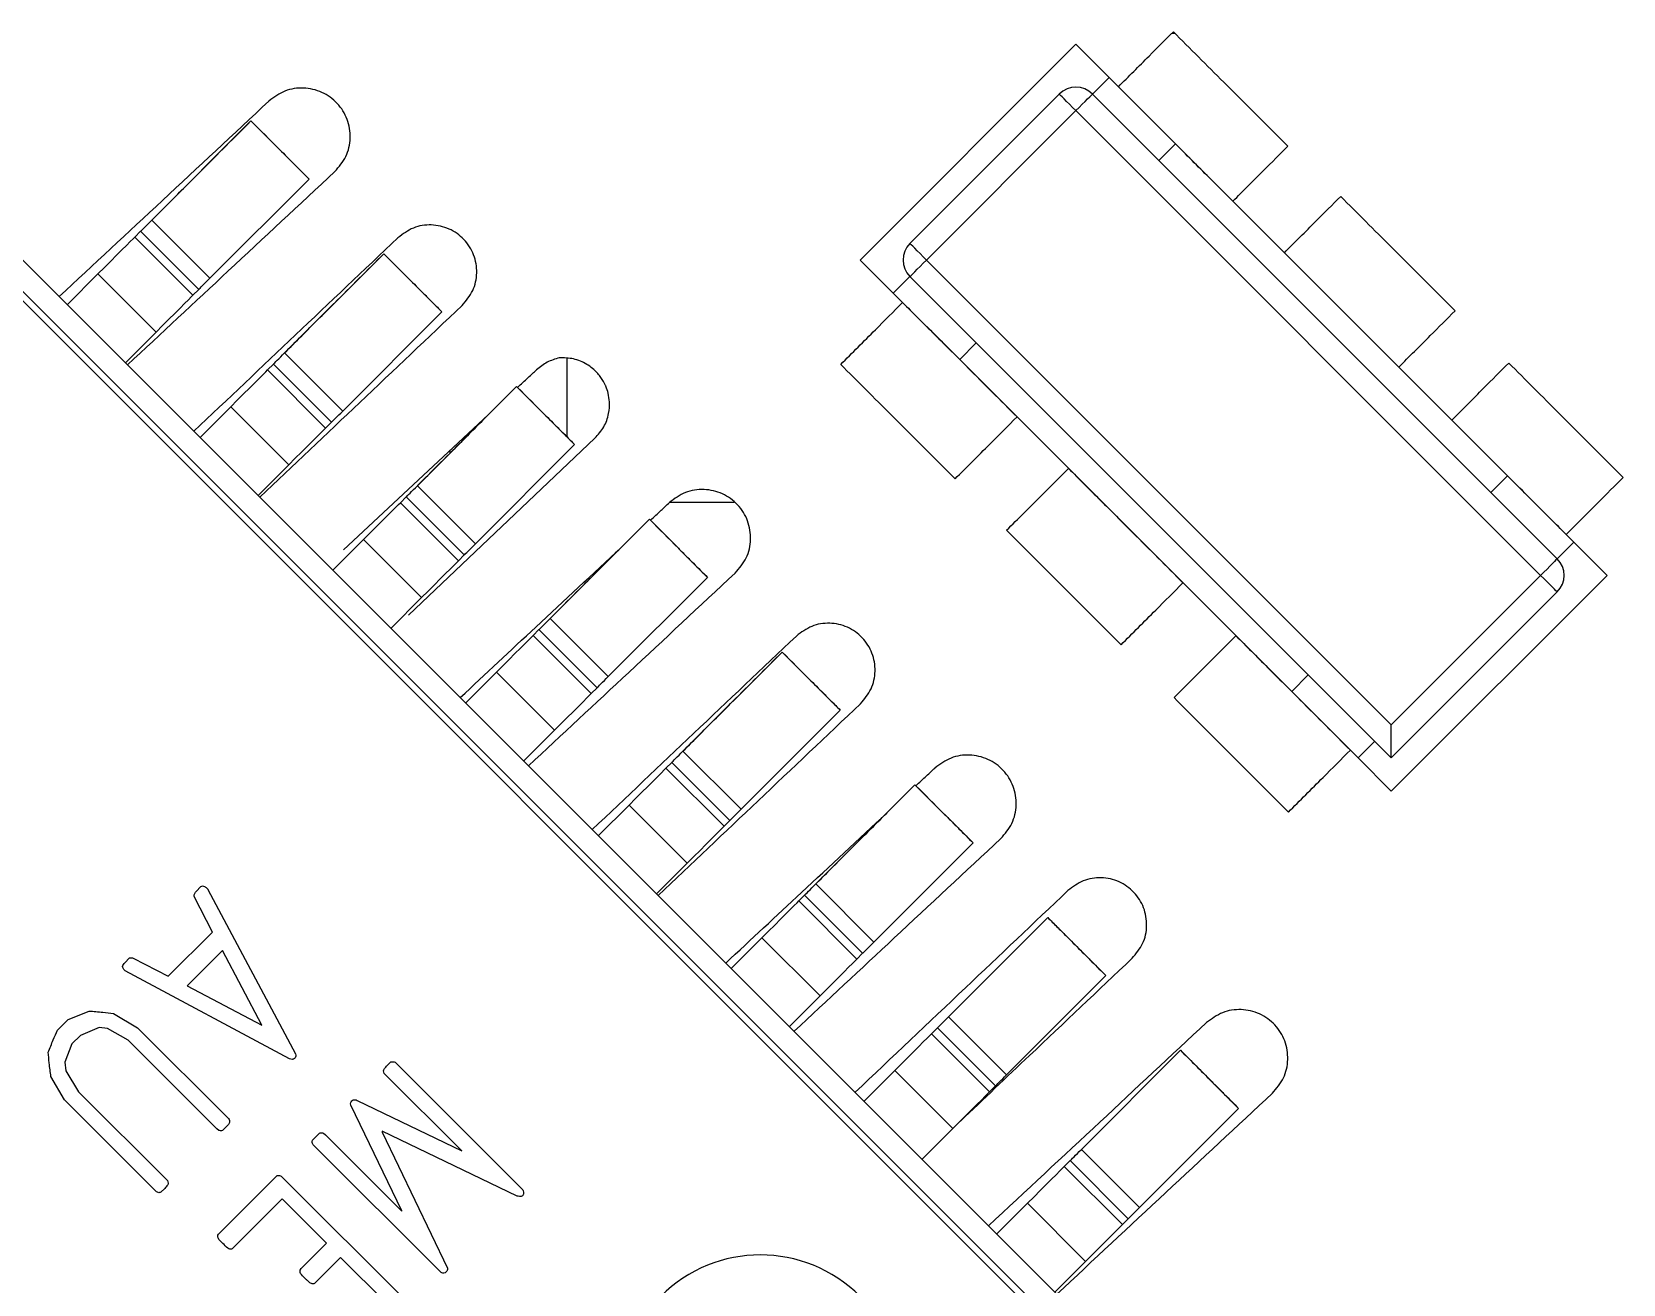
# Model space of a CAD drawing. Header units: millimetres. Extents: x 53 to 376, y 29 to 265.
# Drawn here: x 306.083 to 309.472, y 93.667 to 96.335 of the extents above; entities that cross this region are included whole.
import ezdxf

# ---------------------------------------------------------------- set-up
doc = ezdxf.new("R2010")
doc.units = ezdxf.units.MM

msp = doc.modelspace()

# ---------------------------------------------------------------- linework, layer by layer
at = {"color": 7, "linetype": 'Continuous', "lineweight": 25}
for p, q in [((308.5116, 96.3328), (308.5168, 96.3328)), ((307.847, 95.8493), (308.3066, 96.3089)), ((308.3066, 96.3089), (308.3773, 96.2382)), ((308.3419, 96.2028), (308.3773, 96.2382)), ((308.3773, 96.2382), (308.5187, 96.0967)), ((307.953, 95.8846), (308.2712, 96.2028)), ((308.3419, 96.2028), (309.3319, 95.2129)), ((308.5023, 96.1132), (308.3971, 96.2184)), ((308.3066, 96.1675), (307.9884, 95.8493)), ((309.2965, 95.1775), (308.3066, 96.1675)), ((306.3383, 95.9342), (306.5496, 96.1455)), ((306.6733, 96.0217), (306.5496, 96.1455)), ((308.4834, 96.0614), (308.5187, 96.0967)), ((308.5187, 96.0967), (309.2258, 95.3896)), ((306.462, 95.8104), (306.6733, 96.0217)), ((306.6733, 96.0217), (306.462, 95.8104)), ((306.462, 95.8104), (306.3383, 95.9342)), ((306.302, 95.8979), (306.3145, 95.9104)), ((306.4257, 95.7741), (306.302, 95.8979)), ((306.4382, 95.7866), (306.3145, 95.9104)), ((306.0479, 95.8648), (308.3725, 93.5401)), ((306.6211, 95.6513), (306.8324, 95.8626)), ((306.9562, 95.7389), (306.8324, 95.8626)), ((307.9177, 95.7785), (307.847, 95.8493)), ((307.9884, 95.8493), (308.9783, 94.8593)), ((308.3152, 93.5102), (306.0179, 95.8075)), ((306.0282, 95.8178), (308.3255, 93.5205)), ((306.1584, 95.7543), (306.2236, 95.8195)), ((306.3474, 95.6958), (306.2236, 95.8195)), ((307.9177, 95.7785), (307.953, 95.8139)), ((308.9783, 94.7886), (307.953, 95.8139)), ((306.4257, 95.7741), (306.4382, 95.7866)), ((308.0591, 95.6371), (307.9177, 95.7785)), ((306.7449, 95.5276), (306.9562, 95.7389)), ((306.9562, 95.7389), (306.7449, 95.5276)), ((306.2821, 95.6305), (306.3474, 95.6958)), ((308.0591, 95.6371), (308.0945, 95.6725)), ((306.5848, 95.615), (306.5973, 95.6275)), ((306.7211, 95.5038), (306.5973, 95.6275)), ((306.7449, 95.5276), (306.6211, 95.6513)), ((307.2228, 95.4723), (307.2228, 95.6395)), ((308.7662, 94.93), (308.0591, 95.6371)), ((306.7086, 95.4913), (306.5848, 95.615)), ((306.904, 95.3685), (307.1153, 95.5798)), ((307.239, 95.4561), (307.1153, 95.5798)), ((306.4412, 95.4714), (306.5065, 95.5367)), ((306.6302, 95.4129), (306.5065, 95.5367)), ((306.7465, 95.2318), (307.0551, 95.5196)), ((306.7086, 95.4913), (306.7211, 95.5038)), ((309.2094, 95.406), (309.1071, 95.5084)), ((306.8849, 95.0929), (307.2822, 95.4697)), ((307.0277, 95.2447), (307.239, 95.4561)), ((307.239, 95.4561), (307.0277, 95.2447)), ((306.9728, 95.4428), (306.9728, 95.4373)), ((306.565, 95.3477), (306.6302, 95.4129)), ((309.1905, 95.3543), (309.2258, 95.3896)), ((309.2258, 95.3896), (309.3672, 95.2482)), ((307.0277, 95.2447), (306.904, 95.3685)), ((306.8677, 95.3322), (306.8802, 95.3447)), ((306.9914, 95.2084), (306.8677, 95.3322)), ((307.0039, 95.2209), (306.8802, 95.3447)), ((307.5789, 95.3328), (307.4404, 95.3328)), ((307.1868, 95.0856), (307.3981, 95.297)), ((307.5219, 95.1732), (307.3981, 95.297)), ((306.7241, 95.1886), (306.7893, 95.2538)), ((306.9131, 95.1301), (306.7893, 95.2538)), ((309.3672, 95.2482), (309.3319, 95.2129)), ((309.3672, 95.2482), (309.438, 95.1775)), ((306.9914, 95.2084), (307.0039, 95.2209)), ((307.3106, 94.9619), (307.5219, 95.1732)), ((307.5219, 95.1732), (307.3106, 94.9619)), ((308.9783, 94.8593), (309.2965, 95.1775)), ((309.438, 95.1775), (308.9783, 94.7179)), ((306.8478, 95.0648), (306.9131, 95.1301)), ((309.3319, 95.1422), (308.9783, 94.7886)), ((307.3106, 94.9619), (307.1868, 95.0856)), ((307.1505, 95.0493), (307.163, 95.0618)), ((307.2743, 94.9256), (307.1505, 95.0493)), ((307.2867, 94.9381), (307.163, 95.0618)), ((307.4697, 94.8028), (307.681, 95.0141)), ((307.8047, 94.8904), (307.681, 95.0141)), ((307.0069, 94.9057), (307.0722, 94.971)), ((307.1959, 94.8473), (307.0722, 94.971)), ((308.7662, 94.93), (308.8016, 94.9654)), ((307.2743, 94.9256), (307.2867, 94.9381)), ((308.9076, 94.7886), (308.7662, 94.93)), ((307.5934, 94.6791), (307.8047, 94.8904)), ((307.8047, 94.8904), (307.5934, 94.6791)), ((307.1307, 94.782), (307.1959, 94.8473)), ((308.943, 94.824), (308.9076, 94.7886)), ((307.4334, 94.7665), (307.4458, 94.779)), ((307.5696, 94.6552), (307.4458, 94.779)), ((307.5934, 94.6791), (307.4697, 94.8028)), ((308.9783, 94.7179), (308.9076, 94.7886)), ((307.5571, 94.6428), (307.4334, 94.7665)), ((307.7525, 94.52), (307.9638, 94.7313)), ((308.0876, 94.6075), (307.9638, 94.7313)), ((307.2898, 94.6229), (307.355, 94.6882)), ((307.4788, 94.5644), (307.355, 94.6882)), ((307.5571, 94.6428), (307.5696, 94.6552)), ((307.8762, 94.3962), (308.0876, 94.6075)), ((308.0876, 94.6075), (307.8762, 94.3962)), ((307.4135, 94.4992), (307.4788, 94.5644)), ((306.4328, 94.5042), (306.443, 94.5144)), ((306.458, 94.5079), (306.6444, 94.1578)), ((307.8762, 94.3962), (307.7525, 94.52)), ((306.4674, 94.4176), (306.4287, 94.4936)), ((307.7162, 94.4837), (307.7287, 94.4961)), ((307.8399, 94.3599), (307.7162, 94.4837)), ((307.8524, 94.3724), (307.7287, 94.4961)), ((308.0353, 94.2371), (308.2467, 94.4484)), ((308.0353, 94.2371), (308.2467, 94.4484)), ((308.3704, 94.3247), (308.2467, 94.4484)), ((306.3735, 94.3237), (306.4674, 94.4176)), ((307.5726, 94.3401), (307.6379, 94.4053)), ((307.7616, 94.2816), (307.6379, 94.4053)), ((306.4886, 94.3782), (306.4134, 94.303)), ((306.5724, 94.2192), (306.4886, 94.3782)), ((307.8399, 94.3599), (307.8524, 94.3724)), ((306.2807, 94.3521), (306.2909, 94.3623)), ((306.6316, 94.1473), (306.2817, 94.3346)), ((306.2989, 94.3622), (306.3735, 94.3237)), ((306.4134, 94.303), (306.5724, 94.2192)), ((308.1591, 94.1134), (308.3704, 94.3247)), ((308.3704, 94.3247), (308.1591, 94.1134)), ((307.6963, 94.2163), (307.7616, 94.2816)), ((306.1373, 94.2087), (306.16, 94.2314)), ((306.16, 94.2314), (306.2047, 94.2492)), ((306.2568, 94.2438), (306.3082, 94.2138)), ((308.1591, 94.1134), (308.0353, 94.2371)), ((306.1862, 94.197), (306.1683, 94.1791)), ((306.2262, 94.2141), (306.1862, 94.197)), ((306.244, 94.212), (306.2262, 94.2141)), ((306.2878, 94.1871), (306.244, 94.212)), ((306.3082, 94.2138), (306.502, 94.02)), ((307.999, 94.2008), (308.0115, 94.2133)), ((308.1228, 94.0771), (307.999, 94.2008)), ((308.1353, 94.0896), (308.0115, 94.2133)), ((306.1683, 94.1791), (306.1528, 94.1406)), ((306.4766, 93.9983), (306.2878, 94.1871)), ((308.3182, 93.9543), (308.5295, 94.1656)), ((308.3182, 93.9543), (308.5295, 94.1656)), ((308.6532, 94.0418), (308.5295, 94.1656)), ((306.1528, 94.1406), (306.1552, 94.1217)), ((306.8395, 94.1331), (306.8474, 94.141)), ((306.8566, 94.1402), (307.1283, 93.8685)), ((306.1523, 94.0599), (306.1235, 94.1096)), ((306.1552, 94.1217), (306.1824, 94.077)), ((306.9985, 93.9511), (306.8333, 94.1163)), ((307.8554, 94.0572), (307.9207, 94.1225)), ((308.0444, 93.9987), (307.9207, 94.1225)), ((306.3483, 93.864), (306.1523, 94.0599)), ((306.1824, 94.077), (306.3715, 93.8879)), ((308.1228, 94.0771), (308.1353, 94.0896)), ((306.8709, 93.8235), (306.7622, 94.0489)), ((306.7759, 94.0588), (306.9985, 93.9511)), ((308.4419, 93.8305), (308.6532, 94.0418)), ((308.6532, 94.0418), (308.4419, 93.8305)), ((306.481, 93.9951), (306.4766, 93.9983)), ((306.5003, 94.006), (306.489, 93.9947)), ((306.8289, 93.9931), (306.8291, 93.991)), ((307.1165, 93.8552), (306.8289, 93.9931)), ((307.9792, 93.9335), (308.0444, 93.9987)), ((306.6803, 93.9739), (306.6956, 93.9892)), ((306.9544, 93.6922), (306.6823, 93.9643)), ((306.7037, 93.9888), (306.7081, 93.9857)), ((306.7081, 93.9857), (306.8706, 93.8231)), ((306.8291, 93.991), (306.968, 93.7013)), ((308.2819, 93.918), (308.2944, 93.9305)), ((308.4181, 93.8067), (308.2944, 93.9305)), ((308.4419, 93.8305), (308.3182, 93.9543)), ((306.4805, 93.7741), (306.6052, 93.8987)), ((306.6142, 93.8977), (306.8862, 93.6257)), ((308.4056, 93.7942), (308.2819, 93.918)), ((306.3658, 93.8715), (306.3575, 93.8632)), ((306.6159, 93.8489), (306.5096, 93.7425)), ((306.7102, 93.7546), (306.6159, 93.8489)), ((306.8706, 93.8231), (306.8709, 93.8235)), ((308.1383, 93.7744), (308.2035, 93.8396)), ((308.3273, 93.7159), (308.2035, 93.8396)), ((308.4056, 93.7942), (308.4181, 93.8067)), ((306.4788, 93.7715), (306.4805, 93.7741)), ((306.6567, 93.7011), (306.7102, 93.7546)), ((306.7405, 93.7243), (306.6849, 93.6687)), ((306.8381, 93.6266), (306.7405, 93.7243)), ((306.6545, 93.6972), (306.6567, 93.7011)), ((308.262, 93.6506), (308.3273, 93.7159))]:
    msp.add_line(p, q, dxfattribs=at)
at = {"color": 7, "linetype": 'Continuous', "lineweight": 25, "flags": 128}
for points in [[(308.3066, 96.1675), (308.2997, 96.1744), (308.2931, 96.181), (308.2869, 96.1871), (308.2816, 96.1925), (308.2772, 96.1969), (308.2739, 96.2001), (308.2719, 96.2021), (308.2712, 96.2028)], [(308.3066, 96.1675), (308.3135, 96.1744), (308.3201, 96.181), (308.3262, 96.1871), (308.3316, 96.1925), (308.336, 96.1969), (308.3393, 96.2001), (308.3413, 96.2021), (308.3419, 96.2028)], [(306.3145, 95.9104), (306.3156, 95.9115), (306.3173, 95.9132), (306.3197, 95.9156), (306.3227, 95.9186), (306.3261, 95.922), (306.3299, 95.9258), (306.334, 95.9299), (306.3383, 95.9342)], [(306.2236, 95.8195), (306.2375, 95.8333), (306.2509, 95.8467), (306.2634, 95.8593), (306.2748, 95.8707), (306.2846, 95.8805), (306.2925, 95.8884), (306.2984, 95.8943), (306.302, 95.8979)], [(307.9884, 95.8493), (307.9815, 95.8562), (307.9749, 95.8628), (307.9687, 95.8689), (307.9634, 95.8743), (307.959, 95.8787), (307.9557, 95.8819), (307.9537, 95.8839), (307.953, 95.8846)], [(307.953, 95.8139), (307.9537, 95.8146), (307.9557, 95.8166), (307.959, 95.8199), (307.9634, 95.8243), (307.9687, 95.8296), (307.9749, 95.8357), (307.9815, 95.8424), (307.9884, 95.8493)], [(306.4382, 95.7866), (306.4393, 95.7877), (306.4411, 95.7895), (306.4435, 95.7919), (306.4464, 95.7948), (306.4498, 95.7982), (306.4537, 95.8021), (306.4578, 95.8061), (306.462, 95.8104)], [(306.3474, 95.6958), (306.3612, 95.7096), (306.3746, 95.723), (306.3872, 95.7356), (306.3985, 95.7469), (306.4083, 95.7567), (306.4163, 95.7647), (306.4221, 95.7705), (306.4257, 95.7741)], [(306.5973, 95.6275), (306.5984, 95.6286), (306.6002, 95.6304), (306.6026, 95.6328), (306.6055, 95.6357), (306.6089, 95.6391), (306.6128, 95.643), (306.6169, 95.6471), (306.6211, 95.6513)], [(306.5065, 95.5367), (306.5203, 95.5505), (306.5337, 95.5639), (306.5463, 95.5765), (306.5576, 95.5878), (306.5674, 95.5976), (306.5754, 95.6056), (306.5812, 95.6114), (306.5848, 95.615)], [(306.7211, 95.5038), (306.7222, 95.5049), (306.7239, 95.5066), (306.7263, 95.509), (306.7293, 95.512), (306.7327, 95.5154), (306.7365, 95.5192), (306.7406, 95.5233), (306.7449, 95.5276)], [(306.6302, 95.4129), (306.644, 95.4268), (306.6574, 95.4402), (306.67, 95.4527), (306.6814, 95.4641), (306.6912, 95.4739), (306.6991, 95.4818), (306.705, 95.4877), (306.7086, 95.4913)], [(306.8802, 95.3447), (306.8813, 95.3458), (306.883, 95.3475), (306.8854, 95.3499), (306.8884, 95.3529), (306.8918, 95.3563), (306.8956, 95.3601), (306.8997, 95.3642), (306.904, 95.3685)], [(306.7893, 95.2538), (306.8031, 95.2677), (306.8165, 95.2811), (306.8291, 95.2936), (306.8405, 95.305), (306.8503, 95.3148), (306.8582, 95.3227), (306.8641, 95.3286), (306.8677, 95.3322)], [(307.0039, 95.2209), (307.005, 95.222), (307.0068, 95.2238), (307.0092, 95.2262), (307.0121, 95.2291), (307.0155, 95.2326), (307.0193, 95.2364), (307.0234, 95.2405), (307.0277, 95.2447)], [(309.3319, 95.2129), (309.3312, 95.2122), (309.3292, 95.2102), (309.3259, 95.2069), (309.3215, 95.2025), (309.3162, 95.1972), (309.3101, 95.191), (309.3034, 95.1844), (309.2965, 95.1775)], [(306.9131, 95.1301), (306.9269, 95.1439), (306.9403, 95.1573), (306.9528, 95.1699), (306.9642, 95.1812), (306.974, 95.191), (306.982, 95.199), (306.9878, 95.2049), (306.9914, 95.2084)], [(309.3319, 95.1422), (309.3312, 95.1428), (309.3292, 95.1448), (309.3259, 95.1481), (309.3215, 95.1525), (309.3162, 95.1579), (309.3101, 95.164), (309.3034, 95.1706), (309.2965, 95.1775)], [(307.163, 95.0618), (307.1641, 95.0629), (307.1659, 95.0647), (307.1683, 95.0671), (307.1712, 95.07), (307.1746, 95.0735), (307.1784, 95.0773), (307.1825, 95.0814), (307.1868, 95.0856)], [(307.0722, 94.971), (307.086, 94.9848), (307.0994, 94.9982), (307.1119, 95.0108), (307.1233, 95.0221), (307.1331, 95.0319), (307.1411, 95.0399), (307.1469, 95.0458), (307.1505, 95.0493)], [(307.2867, 94.9381), (307.2878, 94.9392), (307.2896, 94.941), (307.292, 94.9433), (307.2949, 94.9463), (307.2984, 94.9497), (307.3022, 94.9535), (307.3063, 94.9576), (307.3106, 94.9619)], [(307.1959, 94.8473), (307.2097, 94.8611), (307.2231, 94.8745), (307.2357, 94.887), (307.247, 94.8984), (307.2569, 94.9082), (307.2648, 94.9162), (307.2707, 94.922), (307.2743, 94.9256)], [(307.4458, 94.779), (307.4469, 94.7801), (307.4487, 94.7819), (307.4511, 94.7842), (307.454, 94.7872), (307.4575, 94.7906), (307.4613, 94.7944), (307.4654, 94.7985), (307.4697, 94.8028)], [(307.355, 94.6882), (307.3688, 94.702), (307.3822, 94.7154), (307.3948, 94.7279), (307.4061, 94.7393), (307.416, 94.7491), (307.4239, 94.7571), (307.4298, 94.7629), (307.4334, 94.7665)], [(307.5696, 94.6552), (307.5707, 94.6563), (307.5725, 94.6581), (307.5748, 94.6605), (307.5778, 94.6634), (307.5812, 94.6669), (307.585, 94.6707), (307.5891, 94.6748), (307.5934, 94.6791)], [(307.4788, 94.5644), (307.4926, 94.5782), (307.506, 94.5916), (307.5185, 94.6042), (307.5299, 94.6155), (307.5397, 94.6254), (307.5477, 94.6333), (307.5535, 94.6392), (307.5571, 94.6428)], [(307.7287, 94.4961), (307.7298, 94.4972), (307.7316, 94.499), (307.7339, 94.5014), (307.7369, 94.5043), (307.7403, 94.5078), (307.7441, 94.5116), (307.7482, 94.5157), (307.7525, 94.52)], [(307.6379, 94.4053), (307.6517, 94.4191), (307.6651, 94.4325), (307.6776, 94.4451), (307.689, 94.4565), (307.6988, 94.4663), (307.7068, 94.4742), (307.7126, 94.4801), (307.7162, 94.4837)], [(307.8524, 94.3724), (307.8535, 94.3735), (307.8553, 94.3753), (307.8577, 94.3777), (307.8606, 94.3806), (307.8641, 94.384), (307.8679, 94.3878), (307.872, 94.3919), (307.8762, 94.3962)], [(307.7616, 94.2816), (307.7754, 94.2954), (307.7888, 94.3088), (307.8014, 94.3213), (307.8127, 94.3327), (307.8225, 94.3425), (307.8305, 94.3505), (307.8364, 94.3563), (307.8399, 94.3599)], [(308.0115, 94.2133), (308.0126, 94.2144), (308.0144, 94.2162), (308.0168, 94.2186), (308.0197, 94.2215), (308.0232, 94.2249), (308.027, 94.2287), (308.0311, 94.2328), (308.0353, 94.2371)], [(307.9207, 94.1225), (307.9345, 94.1363), (307.9479, 94.1497), (307.9605, 94.1622), (307.9718, 94.1736), (307.9816, 94.1834), (307.9896, 94.1914), (307.9955, 94.1972), (307.999, 94.2008)], [(308.1353, 94.0896), (308.1364, 94.0907), (308.1381, 94.0924), (308.1405, 94.0948), (308.1435, 94.0978), (308.1469, 94.1012), (308.1507, 94.105), (308.1548, 94.1091), (308.1591, 94.1134)], [(308.0444, 93.9987), (308.0583, 94.0125), (308.0717, 94.0259), (308.0842, 94.0385), (308.0956, 94.0499), (308.1054, 94.0597), (308.1133, 94.0676), (308.1192, 94.0735), (308.1228, 94.0771)], [(308.2944, 93.9305), (308.2955, 93.9316), (308.2972, 93.9333), (308.2996, 93.9357), (308.3026, 93.9387), (308.306, 93.9421), (308.3098, 93.9459), (308.3139, 93.95), (308.3182, 93.9543)], [(308.2035, 93.8396), (308.2174, 93.8534), (308.2308, 93.8668), (308.2433, 93.8794), (308.2547, 93.8908), (308.2645, 93.9006), (308.2724, 93.9085), (308.2783, 93.9144), (308.2819, 93.918)], [(308.4181, 93.8067), (308.4192, 93.8078), (308.421, 93.8096), (308.4234, 93.812), (308.4263, 93.8149), (308.4297, 93.8183), (308.4336, 93.8222), (308.4376, 93.8263), (308.4419, 93.8305)], [(308.3273, 93.7159), (308.3411, 93.7297), (308.3545, 93.7431), (308.3671, 93.7557), (308.3784, 93.767), (308.3882, 93.7768), (308.3962, 93.7848), (308.402, 93.7906), (308.4056, 93.7942)]]:
    msp.add_lwpolyline(points, dxfattribs=at)
at = {"color": 7, "linetype": 'Continuous', "lineweight": 25}
for centre, radius, start, end in [((308.3066, 96.1675), 0.05, 45, 135), ((307.9884, 95.8493), 0.05, 135, 225), ((309.2965, 95.1775), 0.05, 315, 45), ((307.6345, 93.4297), 0.3, 315, 135)]:
    msp.add_arc(centre, radius, start, end, dxfattribs=at)
for points, knots in [([(308.3971, 96.2184), (308.419, 96.2402), (308.458, 96.2792), (308.497, 96.3183), (308.5142, 96.3354)], [0, 0, 0, 0, 0.56, 1, 1, 1, 1]), ([(308.7579, 96.0917), (308.7124, 96.1372), (308.6312, 96.2184), (308.5499, 96.2997), (308.5142, 96.3354)], [0, 0, 0, 0, 0.56, 1, 1, 1, 1]), ([(306.7282, 96.0376), (306.7369, 96.0479), (306.7545, 96.0685), (306.7633, 96.1092), (306.7569, 96.1497), (306.7352, 96.1847), (306.7017, 96.2088), (306.6618, 96.2181), (306.6206, 96.2121), (306.5988, 96.196), (306.5879, 96.188)], [0, 0, 0, 0, 0.125, 0.25, 0.375, 0.5, 0.625, 0.75, 0.875, 1, 1, 1, 1]), ([(306.1412, 95.7714), (306.2145, 95.8397), (306.3634, 95.9786), (306.5123, 96.1174), (306.5879, 96.188)], [0, 0, 0, 0, 0.491961, 1, 1, 1, 1]), ([(306.3383, 95.9342), (306.3511, 95.9469), (306.3863, 95.9822), (306.4567, 96.0526), (306.5144, 96.1103), (306.5496, 96.1455)], [0, 0, 0, 0, 0.181301, 0.5, 1, 1, 1, 1]), ([(306.5496, 96.1455), (306.5693, 96.1258), (306.5937, 96.1014), (306.6269, 96.0682), (306.6482, 96.0469), (306.6634, 96.0317), (306.6733, 96.0217)], [0, 0, 0, 0, 0.499728, 0.617636, 0.747508, 1, 1, 1, 1]), ([(308.6409, 95.9746), (308.6188, 95.9967), (308.5857, 96.0298), (308.5478, 96.0676), (308.5352, 96.0803)], [0, 0, 0, 0, 0.665464, 1, 1, 1, 1]), ([(308.6409, 95.9746), (308.6627, 95.9965), (308.7017, 96.0355), (308.7408, 96.0745), (308.7579, 96.0917)], [0, 0, 0, 0, 0.56, 1, 1, 1, 1]), ([(306.2867, 95.6259), (306.3582, 95.6926), (306.5054, 95.8298), (306.6525, 95.967), (306.7282, 96.0376)], [0, 0, 0, 0, 0.485915, 1, 1, 1, 1]), ([(308.7506, 95.8649), (308.773, 95.8872), (308.813, 95.9272), (308.853, 95.9672), (308.8706, 95.9848)], [0, 0, 0, 0, 0.56, 1, 1, 1, 1]), ([(309.1143, 95.741), (309.0688, 95.7865), (308.9876, 95.8678), (308.9063, 95.949), (308.8706, 95.9848)], [0, 0, 0, 0, 0.5600003, 1, 1, 1, 1]), ([(306.9994, 95.7525), (307.0078, 95.7625), (307.0246, 95.7826), (307.0328, 95.822), (307.0262, 95.8611), (307.005, 95.8947), (306.9725, 95.9177), (306.9339, 95.9264), (306.8941, 95.9203), (306.8731, 95.9046), (306.8627, 95.8967)], [0, 0, 0, 0, 0.125, 0.25, 0.375, 0.5, 0.625, 0.749999, 0.875001, 1, 1, 1, 1]), ([(306.428, 95.4846), (306.5002, 95.553), (306.645, 95.6904), (306.7899, 95.8277), (306.8627, 95.8967)], [0, 0, 0, 0, 0.497826, 1, 1, 1, 1]), ([(306.6211, 95.6513), (306.6333, 95.6635), (306.6685, 95.6987), (306.739, 95.7692), (306.7972, 95.8274), (306.8324, 95.8626)], [0, 0, 0, 0, 0.173219, 0.499999, 1, 1, 1, 1]), ([(306.8324, 95.8626), (306.8523, 95.8428), (306.8768, 95.8183), (306.9098, 95.7853), (306.9243, 95.7708), (306.9397, 95.7554), (306.9498, 95.7453), (306.9562, 95.7389)], [0, 0, 0, 0, 0.499166, 0.616248, 0.747034, 0.839156, 1, 1, 1, 1]), ([(307.8056, 95.6269), (307.8302, 95.6515), (307.8742, 95.6954), (307.9182, 95.7394), (307.9375, 95.7587)], [0, 0, 0, 0, 0.56, 1, 1, 1, 1]), ([(307.9375, 95.7587), (307.9594, 95.7368), (307.992, 95.7042), (308.0303, 95.6659), (308.0429, 95.6533)], [0, 0, 0, 0, 0.671085, 1, 1, 1, 1]), ([(306.5686, 95.3441), (306.6394, 95.4112), (306.783, 95.5474), (306.9266, 95.6835), (306.9994, 95.7525)], [0, 0, 0, 0, 0.493349, 1, 1, 1, 1]), ([(308.9944, 95.6211), (309.0167, 95.6435), (309.0567, 95.6835), (309.0967, 95.7235), (309.1143, 95.741)], [0, 0, 0, 0, 0.5599995, 1, 1, 1, 1]), ([(307.2062, 95.6408), (307.1973, 95.6382), (307.1795, 95.633), (307.1651, 95.6214), (307.158, 95.6155)], [0, 0, 0, 0, 0.499996, 1, 1, 1, 1]), ([(307.2822, 95.4697), (307.289, 95.4773), (307.3025, 95.4927), (307.3121, 95.5203), (307.314, 95.545), (307.311, 95.5646), (307.3073, 95.576), (307.3024, 95.5874), (307.297, 95.5969), (307.2844, 95.6128), (307.2656, 95.6283), (307.2369, 95.6404), (307.2164, 95.6407), (307.2062, 95.6408)], [0, 0, 0, 0, 0.125029, 0.249589, 0.351874, 0.427732, 0.491765, 0.499839, 0.579796, 0.625116, 0.749965, 0.874984, 1, 1, 1, 1]), ([(308.0494, 95.3831), (308.0039, 95.4286), (307.9226, 95.5099), (307.8414, 95.5911), (307.8056, 95.6269)], [0, 0, 0, 0, 0.56, 1, 1, 1, 1]), ([(308.0753, 95.6209), (308.0931, 95.6031), (308.1309, 95.5654), (308.1638, 95.5324), (308.1812, 95.515)], [0, 0, 0, 0, 0.471033, 1, 1, 1, 1]), ([(309.1071, 95.5084), (309.1298, 95.531), (309.1703, 95.5715), (309.2107, 95.612), (309.2286, 95.6298)], [0, 0, 0, 0, 0.56, 1, 1, 1, 1]), ([(309.4723, 95.3861), (309.4268, 95.4316), (309.3456, 95.5128), (309.2643, 95.5941), (309.2286, 95.6298)], [0, 0, 0, 0, 0.56, 1, 1, 1, 1]), ([(307.1174, 95.5777), (307.125, 95.5848), (307.1385, 95.5974), (307.152, 95.61), (307.158, 95.6155)], [0, 0, 0, 0, 0.560002, 1, 1, 1, 1]), ([(307.1174, 95.5777), (307.1369, 95.5582), (307.161, 95.5341), (307.1938, 95.5013), (307.2081, 95.487), (307.2231, 95.472), (307.2328, 95.4623), (307.239, 95.4561)], [0, 0, 0, 0, 0.500704, 0.621299, 0.750686, 0.841549, 1, 1, 1, 1]), ([(306.904, 95.3685), (306.9048, 95.3693), (306.9071, 95.3717), (306.9145, 95.379), (306.9388, 95.4033), (306.9868, 95.4513), (307.0299, 95.4944), (307.0551, 95.5196)], [0, 0, 0, 0, 0.016654, 0.046408, 0.145212, 0.500012, 1, 1, 1, 1]), ([(308.0494, 95.3831), (308.074, 95.4077), (308.1179, 95.4517), (308.1619, 95.4956), (308.1812, 95.515)], [0, 0, 0, 0, 0.56, 1, 1, 1, 1]), ([(308.1591, 95.2734), (308.1837, 95.298), (308.2277, 95.3419), (308.2717, 95.3859), (308.291, 95.4052)], [0, 0, 0, 0, 0.56, 1, 1, 1, 1]), ([(308.291, 95.4052), (308.313, 95.3832), (308.3549, 95.3413), (308.4236, 95.2726), (308.4838, 95.2124), (308.5173, 95.179), (308.5347, 95.1615)], [0, 0, 0, 0, 0.292056, 0.555187, 0.767534, 1, 1, 1, 1]), ([(309.3508, 95.2646), (309.3735, 95.2873), (309.414, 95.3278), (309.4545, 95.3683), (309.4723, 95.3861)], [0, 0, 0, 0, 0.5599996, 1, 1, 1, 1]), ([(307.5811, 95.1823), (307.5898, 95.1926), (307.6074, 95.2132), (307.6162, 95.2539), (307.6098, 95.2944), (307.5881, 95.3294), (307.5546, 95.3535), (307.5147, 95.3628), (307.4735, 95.3568), (307.4517, 95.3407), (307.4408, 95.3327)], [0, 0, 0, 0, 0.1250004, 0.2500005, 0.3750005, 0.5000002, 0.6250007, 0.7499999, 0.8750002, 1, 1, 1, 1]), ([(309.3508, 95.2646), (309.3288, 95.2867), (309.2949, 95.3206), (309.2559, 95.3596), (309.2422, 95.3733)], [0, 0, 0, 0, 0.6494548, 1, 1, 1, 1]), ([(307.4002, 95.2949), (307.4078, 95.3019), (307.4213, 95.3145), (307.4349, 95.3271), (307.4408, 95.3327)], [0, 0, 0, 0, 0.559988, 1, 1, 1, 1]), ([(307.4002, 95.2949), (307.4195, 95.2756), (307.4435, 95.2516), (307.4759, 95.2191), (307.4973, 95.1978), (307.5121, 95.183), (307.5219, 95.1732)], [0, 0, 0, 0, 0.499375, 0.623659, 0.749412, 1, 1, 1, 1]), ([(308.4029, 95.0296), (308.3574, 95.0751), (308.2761, 95.1564), (308.1949, 95.2376), (308.1591, 95.2734)], [0, 0, 0, 0, 0.56, 1, 1, 1, 1]), ([(306.9954, 94.9173), (307.049, 94.9673), (307.1632, 95.0738), (307.2774, 95.1803), (307.3379, 95.2368)], [0, 0, 0, 0, 0.469709, 1, 1, 1, 1]), ([(307.1868, 95.0856), (307.1877, 95.0866), (307.1902, 95.0891), (307.1978, 95.0966), (307.222, 95.1209), (307.2699, 95.1687), (307.3127, 95.2116), (307.3379, 95.2368)], [0, 0, 0, 0, 0.0185953, 0.0497338, 0.1496467, 0.500005, 1, 1, 1, 1]), ([(307.1409, 94.7718), (307.2119, 94.8381), (307.3587, 94.9749), (307.5054, 95.1118), (307.5811, 95.1823)], [0, 0, 0, 0, 0.48448, 1, 1, 1, 1]), ([(308.4029, 95.0296), (308.4275, 95.0542), (308.4714, 95.0982), (308.5154, 95.1421), (308.5347, 95.1615)], [0, 0, 0, 0, 0.56, 1, 1, 1, 1]), ([(307.2766, 94.6361), (307.3487, 94.7045), (307.4936, 94.8418), (307.6384, 94.9792), (307.7112, 95.0482)], [0, 0, 0, 0, 0.497826, 1, 1, 1, 1]), ([(307.8479, 94.904), (307.8563, 94.914), (307.8731, 94.9341), (307.8813, 94.9735), (307.8747, 95.0125), (307.8535, 95.0462), (307.821, 95.0692), (307.7824, 95.0778), (307.7426, 95.0717), (307.7217, 95.056), (307.7112, 95.0482)], [0, 0, 0, 0, 0.125, 0.25, 0.375, 0.5, 0.625, 0.75, 0.875, 1, 1, 1, 1]), ([(308.5156, 94.9169), (308.5402, 94.9415), (308.5842, 94.9855), (308.6281, 95.0294), (308.6475, 95.0488)], [0, 0, 0, 0, 0.560001, 1, 1, 1, 1]), ([(308.6475, 95.0488), (308.6694, 95.0269), (308.7012, 94.9951), (308.7384, 94.9578), (308.75, 94.9462)], [0, 0, 0, 0, 0.688473, 1, 1, 1, 1]), ([(307.4697, 94.8028), (307.4819, 94.815), (307.5171, 94.8502), (307.5875, 94.9207), (307.6458, 94.9789), (307.681, 95.0141)], [0, 0, 0, 0, 0.17322, 0.499999, 1, 1, 1, 1]), ([(307.681, 95.0141), (307.7008, 94.9943), (307.7253, 94.9698), (307.7583, 94.9367), (307.7728, 94.9223), (307.7882, 94.9069), (307.7983, 94.8968), (307.8047, 94.8904)], [0, 0, 0, 0, 0.499164, 0.616248, 0.747034, 0.839155, 1, 1, 1, 1]), ([(308.7593, 94.6731), (308.7138, 94.7186), (308.6326, 94.7999), (308.5513, 94.8811), (308.5156, 94.9169)], [0, 0, 0, 0, 0.56, 1, 1, 1, 1]), ([(308.7824, 94.9138), (308.7829, 94.9133), (308.8217, 94.8746), (308.8567, 94.8396), (308.8912, 94.805)], [0, 0, 0, 0, 0.013251, 1, 1, 1, 1]), ([(307.4171, 94.4956), (307.4879, 94.5627), (307.6315, 94.6989), (307.7751, 94.835), (307.8479, 94.904)], [0, 0, 0, 0, 0.4933494, 1, 1, 1, 1]), ([(308.9783, 94.7886), (308.9783, 94.7892), (308.9783, 94.7904), (308.9783, 94.8), (308.9783, 94.8155), (308.9783, 94.8361), (308.9783, 94.8516), (308.9783, 94.8593)], [0, 0, 0, 0, 0.146758, 0.316117, 0.510248, 0.757793, 1, 1, 1, 1]), ([(308.1467, 94.6166), (308.1555, 94.6269), (308.1731, 94.6475), (308.1819, 94.6883), (308.1755, 94.7287), (308.1538, 94.7638), (308.1203, 94.7878), (308.0804, 94.7971), (308.0392, 94.7911), (308.0174, 94.7751), (308.0065, 94.767)], [0, 0, 0, 0, 0.125, 0.25, 0.375, 0.5, 0.625, 0.750001, 0.875, 1, 1, 1, 1]), ([(308.7593, 94.6731), (308.784, 94.6978), (308.8279, 94.7417), (308.8719, 94.7857), (308.8912, 94.805)], [0, 0, 0, 0, 0.56, 1, 1, 1, 1]), ([(307.9659, 94.7292), (307.9735, 94.7362), (307.987, 94.7488), (308.0005, 94.7615), (308.0065, 94.767)], [0, 0, 0, 0, 0.5599909, 1, 1, 1, 1]), ([(307.9659, 94.7292), (307.9852, 94.7099), (308.0092, 94.6859), (308.0416, 94.6535), (308.063, 94.6321), (308.0778, 94.6173), (308.0876, 94.6075)], [0, 0, 0, 0, 0.499374, 0.623658, 0.749411, 1, 1, 1, 1]), ([(307.561, 94.3516), (307.6147, 94.4016), (307.7289, 94.5081), (307.8431, 94.6146), (307.9036, 94.6711)], [0, 0, 0, 0, 0.4697088, 1, 1, 1, 1]), ([(307.7525, 94.52), (307.7534, 94.5209), (307.7559, 94.5234), (307.7635, 94.5309), (307.7877, 94.5552), (307.8356, 94.603), (307.8784, 94.6459), (307.9036, 94.6711)], [0, 0, 0, 0, 0.018594, 0.049734, 0.149646, 0.500004, 1, 1, 1, 1]), ([(307.7065, 94.2061), (307.7776, 94.2724), (307.9244, 94.4092), (308.0711, 94.5461), (308.1467, 94.6166)], [0, 0, 0, 0, 0.48448, 1, 1, 1, 1]), ([(306.4287, 94.4936), (306.4286, 94.4947), (306.4285, 94.4969), (306.4298, 94.5007), (306.4317, 94.5029), (306.4328, 94.5042)], [0, 0, 0, 0, 0.28003, 0.560568, 1, 1, 1, 1]), ([(306.443, 94.5144), (306.4441, 94.515), (306.4465, 94.5162), (306.4513, 94.5149), (306.4537, 94.5126), (306.4552, 94.5113)], [0, 0, 0, 0, 0.278751, 0.560208, 1, 1, 1, 1]), ([(306.4552, 94.5113), (306.4558, 94.5107), (306.4568, 94.5097), (306.4576, 94.5084), (306.458, 94.5079)], [0, 0, 0, 0, 0.559914, 1, 1, 1, 1]), ([(307.8365, 94.0762), (307.9148, 94.1504), (308.0658, 94.2936), (308.2169, 94.4368), (308.2897, 94.5058)], [0, 0, 0, 0, 0.518367, 1, 1, 1, 1]), ([(308.4263, 94.3616), (308.4347, 94.3717), (308.4516, 94.3917), (308.4598, 94.4312), (308.4532, 94.4702), (308.432, 94.5039), (308.3995, 94.5269), (308.3608, 94.5355), (308.321, 94.5294), (308.3001, 94.5137), (308.2897, 94.5058)], [0, 0, 0, 0, 0.125, 0.25, 0.375, 0.5, 0.625, 0.75, 0.875, 1, 1, 1, 1]), ([(308.2467, 94.4484), (308.2531, 94.442), (308.263, 94.4321), (308.2783, 94.4168), (308.2924, 94.4027), (308.3087, 94.3864), (308.3249, 94.3702), (308.3457, 94.3494), (308.3607, 94.3344), (308.3704, 94.3247)], [0, 0, 0, 0, 0.164958, 0.250893, 0.387255, 0.50045, 0.615709, 0.750313, 1, 1, 1, 1]), ([(306.2817, 94.3346), (306.2804, 94.336), (306.2778, 94.3388), (306.2755, 94.3441), (306.2776, 94.3488), (306.2797, 94.351), (306.2807, 94.3521)], [0, 0, 0, 0, 0.281471, 0.5592701, 0.7790145, 1, 1, 1, 1]), ([(306.2909, 94.3623), (306.2924, 94.3626), (306.295, 94.3632), (306.2977, 94.3625), (306.2989, 94.3622)], [0, 0, 0, 0, 0.557617, 1, 1, 1, 1]), ([(308.0605, 94.0148), (308.1097, 94.0614), (308.2317, 94.1771), (308.3536, 94.2927), (308.4263, 94.3616)], [0, 0, 0, 0, 0.40336, 1, 1, 1, 1]), ([(306.2047, 94.2492), (306.2144, 94.2485), (306.2318, 94.247), (306.2492, 94.2448), (306.2568, 94.2438)], [0, 0, 0, 0, 0.559998, 1, 1, 1, 1]), ([(308.7252, 94.0743), (308.734, 94.0846), (308.7516, 94.1052), (308.7604, 94.1459), (308.7539, 94.1864), (308.7322, 94.2214), (308.6988, 94.2455), (308.6589, 94.2548), (308.6176, 94.2488), (308.5958, 94.2327), (308.5849, 94.2247)], [0, 0, 0, 0, 0.125, 0.25, 0.375, 0.5, 0.625, 0.75, 0.875, 1, 1, 1, 1]), ([(306.1177, 94.1614), (306.1212, 94.1703), (306.1276, 94.1861), (306.1343, 94.2018), (306.1373, 94.2087)], [0, 0, 0, 0, 0.560005, 1, 1, 1, 1]), ([(308.1208, 93.7919), (308.1999, 93.8656), (308.3546, 94.0099), (308.5093, 94.1541), (308.5849, 94.2247)], [0, 0, 0, 0, 0.511068, 1, 1, 1, 1]), ([(306.1235, 94.1096), (306.1222, 94.1192), (306.12, 94.1365), (306.1184, 94.1538), (306.1177, 94.1614)], [0, 0, 0, 0, 0.55999, 1, 1, 1, 1]), ([(308.5295, 94.1656), (308.5392, 94.1559), (308.5585, 94.1365), (308.5846, 94.1105), (308.6072, 94.0879), (308.6287, 94.0664), (308.6435, 94.0516), (308.6532, 94.0418)], [0, 0, 0, 0, 0.2513025, 0.5007884, 0.621207, 0.7507453, 1, 1, 1, 1]), ([(306.6433, 94.149), (306.6424, 94.1483), (306.6406, 94.1467), (306.6363, 94.1458), (306.6334, 94.1467), (306.6316, 94.1473)], [0, 0, 0, 0, 0.280259, 0.561392, 1, 1, 1, 1]), ([(306.6444, 94.1578), (306.6448, 94.1561), (306.6453, 94.1537), (306.6445, 94.1507), (306.6437, 94.1496), (306.6433, 94.149)], [0, 0, 0, 0, 0.558816, 0.779583, 1, 1, 1, 1]), ([(306.8333, 94.1163), (306.8327, 94.1181), (306.8313, 94.1216), (306.8342, 94.1278), (306.8375, 94.1311), (306.8395, 94.1331)], [0, 0, 0, 0, 0.2802832, 0.5587903, 1, 1, 1, 1]), ([(306.8474, 94.141), (306.8492, 94.1413), (306.8523, 94.1418), (306.8553, 94.1407), (306.8566, 94.1402)], [0, 0, 0, 0, 0.556368, 1, 1, 1, 1]), ([(306.7642, 94.0578), (306.7651, 94.0586), (306.767, 94.0601), (306.7713, 94.0607), (306.7742, 94.0596), (306.7759, 94.0588)], [0, 0, 0, 0, 0.280069, 0.560748, 1, 1, 1, 1]), ([(308.2663, 93.6463), (308.3436, 93.7184), (308.4966, 93.8611), (308.6495, 94.0037), (308.7252, 94.0743)], [0, 0, 0, 0, 0.505472, 1, 1, 1, 1]), ([(306.7622, 94.0489), (306.7619, 94.0507), (306.7615, 94.054), (306.7634, 94.0566), (306.7642, 94.0578)], [0, 0, 0, 0, 0.561233, 1, 1, 1, 1]), ([(306.489, 93.9947), (306.4875, 93.9943), (306.4847, 93.9936), (306.4822, 93.9946), (306.481, 93.9951)], [0, 0, 0, 0, 0.554894, 1, 1, 1, 1]), ([(306.502, 94.02), (306.5026, 94.0187), (306.5039, 94.0162), (306.5042, 94.0108), (306.5018, 94.0078), (306.5003, 94.006)], [0, 0, 0, 0, 0.281295, 0.561932, 1, 1, 1, 1]), ([(306.6823, 93.9643), (306.6813, 93.966), (306.6796, 93.969), (306.6801, 93.9724), (306.6803, 93.9739)], [0, 0, 0, 0, 0.558762, 1, 1, 1, 1]), ([(306.6956, 93.9892), (306.6963, 93.9895), (306.6978, 93.9901), (306.7006, 93.99), (306.7025, 93.9893), (306.7037, 93.9888)], [0, 0, 0, 0, 0.279575, 0.560184, 1, 1, 1, 1]), ([(306.6052, 93.8987), (306.6069, 93.899), (306.61, 93.8995), (306.6129, 93.8983), (306.6142, 93.8977)], [0, 0, 0, 0, 0.556052, 1, 1, 1, 1]), ([(306.3575, 93.8632), (306.3566, 93.8629), (306.3549, 93.8622), (306.3516, 93.8623), (306.3495, 93.8633), (306.3483, 93.864)], [0, 0, 0, 0, 0.280088, 0.560699, 1, 1, 1, 1]), ([(306.3723, 93.8787), (306.3711, 93.8773), (306.3691, 93.8748), (306.3668, 93.8725), (306.3658, 93.8715)], [0, 0, 0, 0, 0.559866, 1, 1, 1, 1]), ([(306.3715, 93.8879), (306.3723, 93.8862), (306.3737, 93.8832), (306.3727, 93.8801), (306.3723, 93.8787)], [0, 0, 0, 0, 0.56012, 1, 1, 1, 1]), ([(307.1297, 93.8591), (307.1294, 93.8584), (307.129, 93.8571), (307.1281, 93.8561), (307.1277, 93.8556)], [0, 0, 0, 0, 0.558451, 1, 1, 1, 1]), ([(307.1283, 93.8685), (307.1292, 93.8668), (307.1307, 93.8638), (307.13, 93.8606), (307.1297, 93.8591)], [0, 0, 0, 0, 0.561502, 1, 1, 1, 1]), ([(307.1277, 93.8556), (307.1268, 93.855), (307.1249, 93.8537), (307.1208, 93.8541), (307.1181, 93.8548), (307.1165, 93.8552)], [0, 0, 0, 0, 0.278258, 0.558903, 1, 1, 1, 1]), ([(306.4812, 93.7624), (306.4804, 93.764), (306.4789, 93.7669), (306.4788, 93.7701), (306.4788, 93.7715)], [0, 0, 0, 0, 0.560029, 1, 1, 1, 1]), ([(306.5003, 93.7439), (306.4967, 93.7473), (306.4902, 93.7534), (306.4839, 93.7597), (306.4812, 93.7624)], [0, 0, 0, 0, 0.5599933, 1, 1, 1, 1]), ([(306.5096, 93.7425), (306.5087, 93.7423), (306.5069, 93.7417), (306.5036, 93.742), (306.5016, 93.7432), (306.5003, 93.7439)], [0, 0, 0, 0, 0.279994, 0.56068, 1, 1, 1, 1]), ([(306.666, 93.6785), (306.663, 93.6814), (306.6588, 93.6856), (306.6535, 93.692), (306.6542, 93.6955), (306.6545, 93.6972)], [0, 0, 0, 0, 0.56105, 0.78102, 1, 1, 1, 1]), ([(306.963, 93.6916), (306.9613, 93.6911), (306.9583, 93.6903), (306.9556, 93.6917), (306.9544, 93.6922)], [0, 0, 0, 0, 0.558646, 1, 1, 1, 1]), ([(306.9655, 93.6934), (306.9651, 93.693), (306.9643, 93.6923), (306.9634, 93.6918), (306.963, 93.6916)], [0, 0, 0, 0, 0.560452, 1, 1, 1, 1]), ([(306.968, 93.7013), (306.9681, 93.6997), (306.9681, 93.6967), (306.9663, 93.6944), (306.9655, 93.6934)], [0, 0, 0, 0, 0.557647, 1, 1, 1, 1]), ([(306.6764, 93.6693), (306.6744, 93.6709), (306.6708, 93.6738), (306.6675, 93.677), (306.666, 93.6785)], [0, 0, 0, 0, 0.5598341, 1, 1, 1, 1]), ([(306.6849, 93.6687), (306.6841, 93.6684), (306.6826, 93.6677), (306.6796, 93.6682), (306.6776, 93.6689), (306.6764, 93.6693)], [0, 0, 0, 0, 0.277374, 0.560008, 1, 1, 1, 1])]:
    msp.add_open_spline(points, degree=3, knots=knots, dxfattribs=at)

doc.saveas('drawing.dxf')
